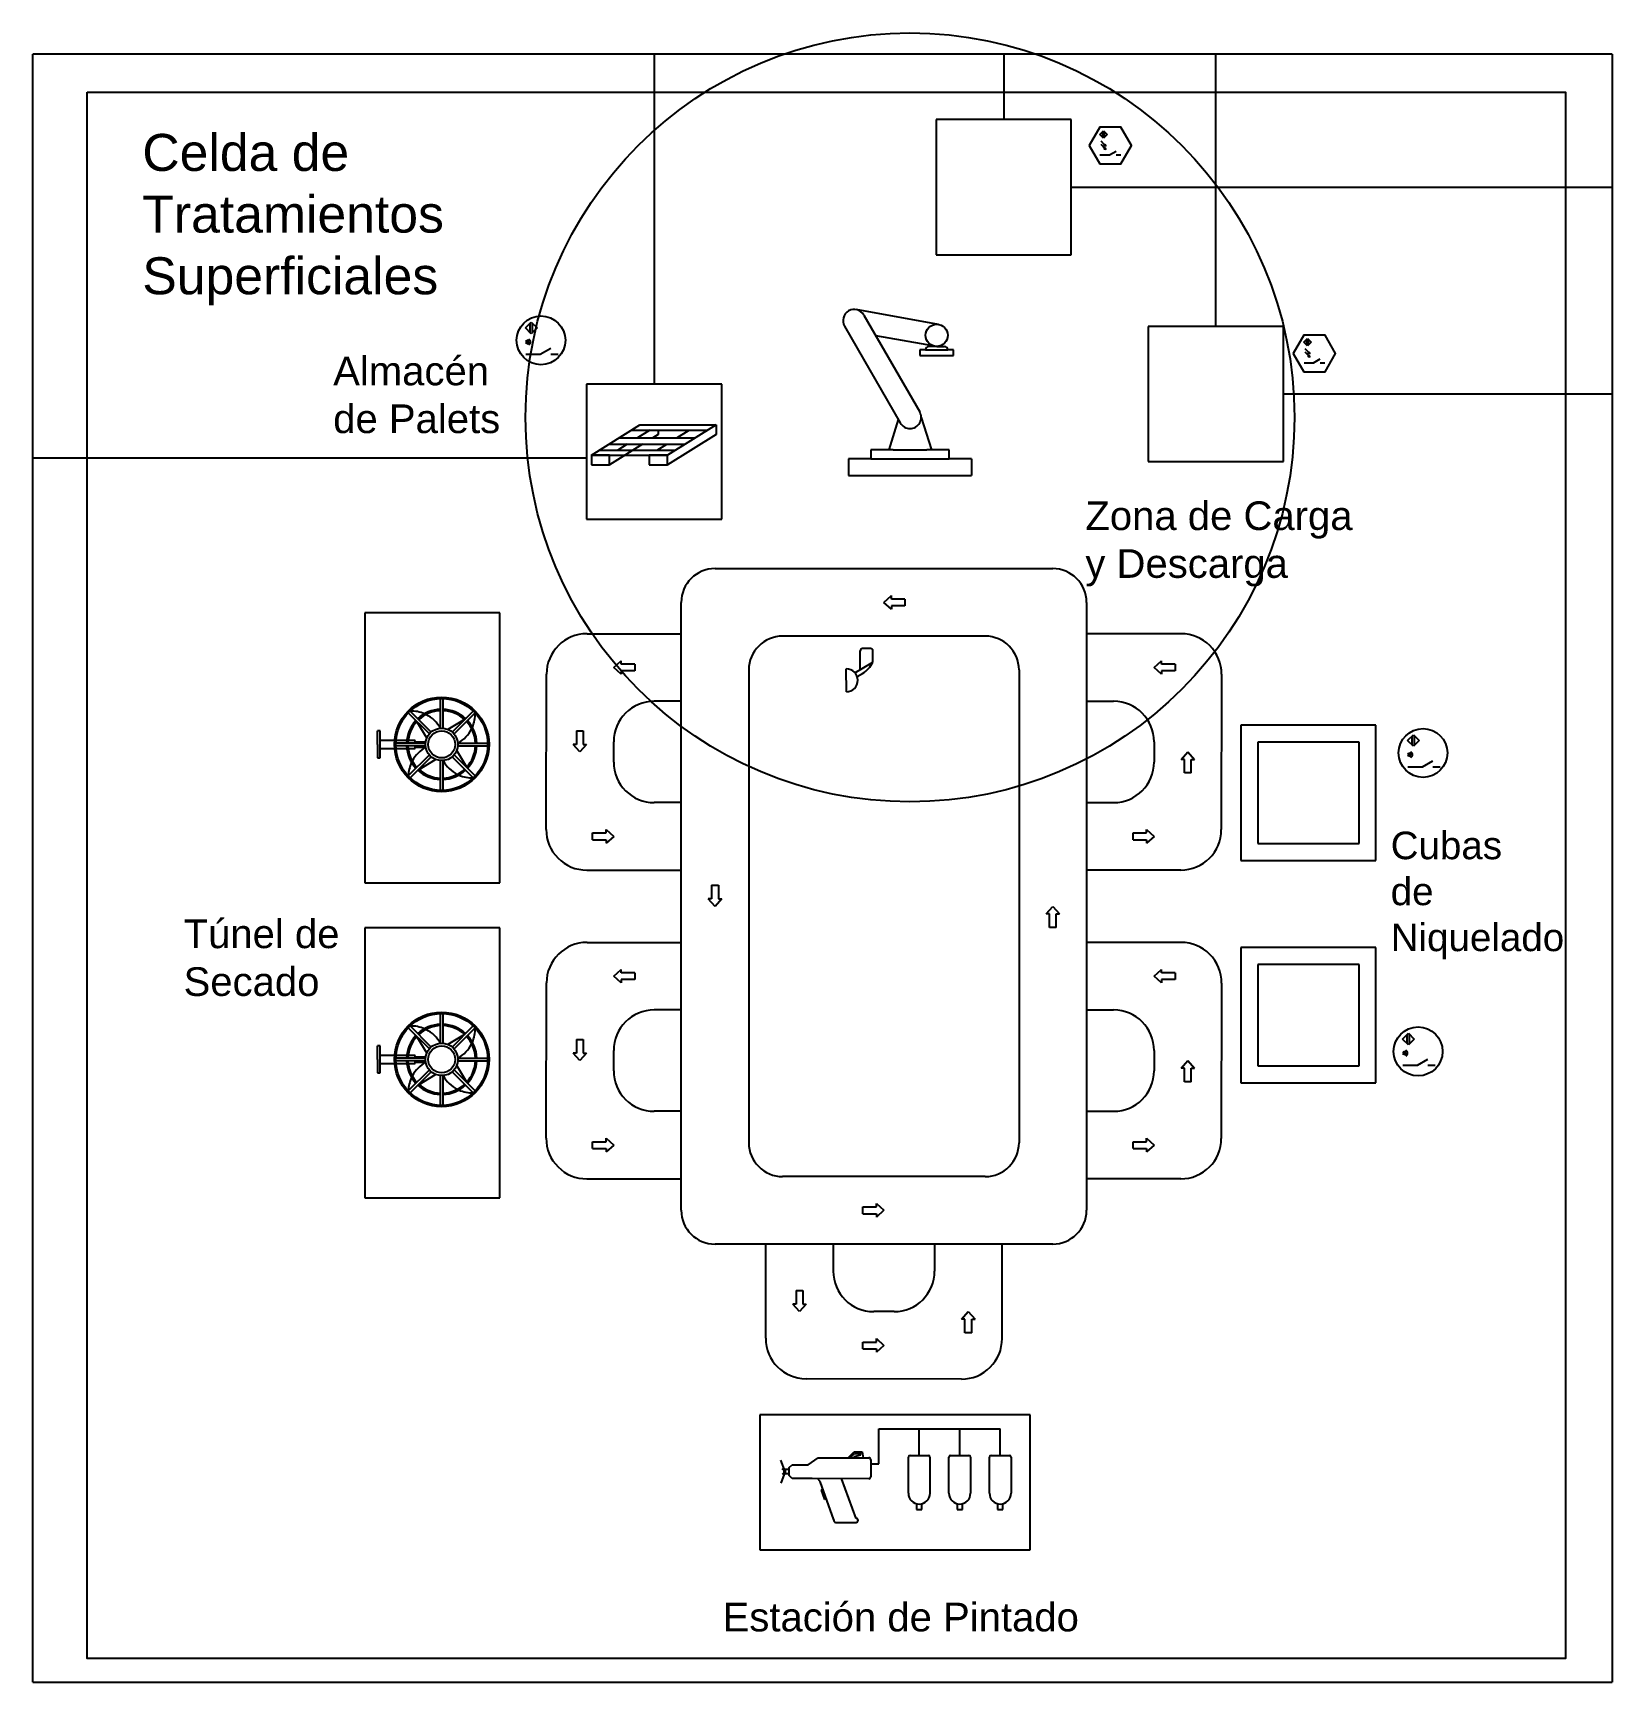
# Model space of a CAD drawing. Header units: millimetres. Extents: x 2155 to 10743, y 1247 to 10217.
import ezdxf

# ---------------------------------------------------------------- set-up
doc = ezdxf.new("R2010")
doc.units = ezdxf.units.MM
for name, color, linetype in [('Almacenaje', 80, 'Continuous'), ('Celdas', 200, 'Continuous'), ('Maquina', 82, 'Continuous'), ('Radio', 10, 'Continuous'), ('Robots', 80, 'Continuous'), ('Sensores', 211, 'Continuous'), ('Texto2', 7, 'Continuous'), ('TrayectAGV', 140, 'Continuous')]:
    doc.layers.add(name, color=color, linetype=linetype)
doc.styles.get("Standard").update_dxf_attribs({"font": 'arial.ttf'})

msp = doc.modelspace()

# ---------------------------------------------------------------- linework, layer by layer
at = {"layer": 'Almacenaje'}
for p, q in [((7067.2, 9745.5), (7067.2, 9010.7)), ((7802, 9745.5), (7067.2, 9745.5)), ((7802, 9010.7), (7802, 9745.5)), ((7067.2, 9010.7), (7802, 9010.7)), ((8220.6, 8621.2), (8220.6, 7886.4)), ((8955.4, 8621.2), (8220.6, 8621.2)), ((8955.4, 7886.4), (8955.4, 8621.2)), ((5166, 8307.5), (5166, 7572.7)), ((5900.9, 8307.5), (5166, 8307.5)), ((5900.9, 7572.7), (5900.9, 8307.5)), ((5191.7, 7920.5), (5455.9, 8085.3)), ((5455.9, 8085.3), (5555.3, 8085.3)), ((5555.3, 8085.3), (5770.3, 8085.3)), ((5869.7, 8085.3), (5605.4, 7920.5)), ((5770.3, 8085.3), (5869.7, 8085.3)), ((5869.7, 8085.3), (5869.7, 8033.2)), ((5342.8, 8014.7), (5756.5, 8014.7)), ((5409.5, 8056.3), (5823.3, 8056.3)), ((5508.9, 8056.3), (5442.1, 8014.7)), ((5555.3, 8033.2), (5525.6, 8014.7)), ((5555.3, 8056.3), (5555.3, 8033.2)), ((5869.7, 8033.2), (5605.4, 7868.5)), ((5657.2, 8014.7), (5723.9, 8056.3)), ((5191.7, 7920.5), (5291, 7920.5)), ((5191.7, 7920.5), (5191.7, 7868.5)), ((5235.4, 7947.8), (5649.1, 7947.8)), ((5287.6, 7980.3), (5701.4, 7980.3)), ((5470.4, 7980.3), (5291, 7868.5)), ((5291, 7920.5), (5605.4, 7920.5)), ((5387, 7980.3), (5334.8, 7947.8)), ((5506.1, 7920.5), (5605.4, 7920.5)), ((5506.1, 7920.5), (5506.1, 7868.5)), ((5549.8, 7947.8), (5602, 7980.3)), ((8220.6, 7886.4), (8955.4, 7886.4)), ((5166, 7572.7), (5900.9, 7572.7))]:
    msp.add_line(p, q, dxfattribs=at)
for points in [[(5191.7, 7868.5), (5291, 7868.5), (5291, 7920.5), (5191.7, 7920.5)], [(5506.1, 7868.5), (5605.4, 7868.5), (5605.4, 7920.5), (5506.1, 7920.5)]]:
    msp.add_lwpolyline(points, close=True, dxfattribs=at)
at = {"layer": 'Celdas'}
msp.add_lwpolyline([(2449.2, 9894.5), (10489.2, 9894.5), (10489.2, 1374.5), (2449.2, 1374.5)], close=True, dxfattribs=at)
at = {"layer": 'Maquina'}
for p, q in [((5864.1, 7303.5), (7701.2, 7303.5)), ((5680.4, 3813.1), (5680.4, 7119.8)), ((7884.9, 7119.8), (7884.9, 3813.1)), ((4693.4, 7063.3), (3958.6, 7063.3)), ((3958.6, 7063.3), (3958.6, 5593.7)), ((4693.4, 5593.7), (4693.4, 7063.3)), ((5167.9, 6949.4), (5680.4, 6949.4)), ((7333.8, 6936.1), (6231.5, 6936.1)), ((8398.9, 6949.4), (7884.9, 6949.4)), ((4946, 5884.3), (4947.4, 6729.4)), ((6047.8, 6752.4), (6047.8, 4180.5)), ((7517.5, 6752.4), (7517.5, 4180.5)), ((8619.4, 6728.6), (8617.9, 5883.6)), ((4370.4, 6435), (4370.4, 6596.9)), ((4385.1, 6435), (4385.1, 6596.9)), ((5680.4, 6582), (5533.5, 6582)), ((7884.9, 6582), (8031.9, 6582)), ((4310.4, 6404.1), (4196, 6518.5)), ((4320.8, 6414.5), (4206.3, 6528.9)), ((4241.7, 6470.6), (4296.3, 6380.9)), ((4501.2, 6483.1), (4411.5, 6428.6)), ((4434.7, 6414.5), (4549.1, 6528.9)), ((4445.1, 6404.1), (4559.5, 6518.5)), ((4027.9, 6347.1), (4027.9, 6420.6)), ((4042.6, 6420.6), (4027.9, 6420.6)), ((4042.6, 6273.6), (4042.6, 6420.6)), ((4121.5, 6369.2), (4042.6, 6369.2)), ((4188, 6369.2), (4128.9, 6369.2)), ((4233.6, 6369.2), (4195.4, 6369.2)), ((4233.6, 6354.5), (4233.6, 6369.2)), ((8724.3, 6451.2), (8724.3, 5716.4)), ((9459.2, 6451.2), (8724.3, 6451.2)), ((9459.2, 5716.4), (9459.2, 6451.2)), ((4027.9, 6347.1), (4027.9, 6273.6)), ((4042.6, 6325.1), (4121.5, 6325.1)), ((4289.9, 6354.5), (4128, 6354.5)), ((4289.9, 6339.8), (4128, 6339.8)), ((4128.9, 6325.1), (4188, 6325.1)), ((4195.4, 6325.1), (4233.6, 6325.1)), ((4310.4, 6290.2), (4196, 6175.7)), ((4320.8, 6279.8), (4206.3, 6165.3)), ((4233.6, 6361.8), (4290.8, 6361.8)), ((4233.6, 6325.1), (4233.6, 6339.8)), ((4233.6, 6332.4), (4290.8, 6332.4)), ((4549.1, 6165.3), (4434.7, 6279.8)), ((4559.5, 6175.7), (4445.1, 6290.2)), ((4513.7, 6223.6), (4459.2, 6313.4)), ((4465.6, 6354.5), (4627.5, 6354.5)), ((4465.6, 6339.8), (4627.5, 6339.8)), ((5313, 6251.4), (5313, 6361.6)), ((8252.3, 6361.6), (8252.3, 6251.4)), ((8816.2, 6359.3), (8816.2, 5808.2)), ((9367.3, 6359.3), (8816.2, 6359.3)), ((9367.3, 5808.2), (9367.3, 6359.3)), ((4027.9, 6273.6), (4042.6, 6273.6)), ((4254.2, 6211.1), (4344, 6265.7)), ((4370.4, 6097.4), (4370.4, 6259.3)), ((4385.1, 6097.4), (4385.1, 6259.3)), ((5680.4, 5797.1), (5680.4, 6164.6)), ((5680.4, 6030.9), (5533.5, 6030.9)), ((7884.9, 6030.9), (8031.9, 6030.9)), ((8816.2, 5808.2), (9367.3, 5808.2)), ((5166.4, 5663.5), (5680.4, 5663.5)), ((8397.5, 5663.5), (7884.9, 5663.5)), ((8724.3, 5716.4), (9459.2, 5716.4)), ((3958.6, 5593.7), (4693.4, 5593.7)), ((4693.4, 5350.1), (3958.6, 5350.1)), ((3958.6, 5350.1), (3958.6, 3880.4)), ((4693.4, 3880.4), (4693.4, 5350.1)), ((5167.9, 5270.2), (5680.4, 5270.2)), ((8398.9, 5270.2), (7884.9, 5270.2)), ((8724.3, 5242.2), (8724.3, 4507.4)), ((9459.2, 5242.2), (8724.3, 5242.2)), ((9459.2, 4507.4), (9459.2, 5242.2)), ((8816.2, 5150.4), (8816.2, 4599.3)), ((9367.3, 5150.4), (8816.2, 5150.4)), ((9367.3, 4599.3), (9367.3, 5150.4)), ((4946, 4205.1), (4947.4, 5050.1)), ((8619.4, 5049.3), (8617.9, 4204.3)), ((4370.4, 4721.7), (4370.4, 4883.6)), ((4385.1, 4721.7), (4385.1, 4883.6)), ((5680.4, 4902.8), (5533.5, 4902.8)), ((7884.9, 4902.8), (8031.9, 4902.8)), ((4310.4, 4690.8), (4196, 4805.3)), ((4320.8, 4701.2), (4206.3, 4815.7)), ((4241.7, 4757.4), (4296.3, 4667.6)), ((4501.2, 4769.9), (4411.5, 4715.3)), ((4434.7, 4701.2), (4549.1, 4815.7)), ((4445.1, 4690.8), (4559.5, 4805.3)), ((4027.9, 4633.9), (4027.9, 4707.4)), ((4042.6, 4707.4), (4027.9, 4707.4)), ((4042.6, 4560.4), (4042.6, 4707.4)), ((5313, 4572.1), (5313, 4682.3)), ((8252.3, 4682.3), (8252.3, 4572.1)), ((4027.9, 4633.9), (4027.9, 4560.4)), ((4121.5, 4655.9), (4042.6, 4655.9)), ((4042.6, 4611.8), (4121.5, 4611.8)), ((4289.9, 4641.2), (4128, 4641.2)), ((4289.9, 4626.5), (4128, 4626.5)), ((4188, 4655.9), (4128.9, 4655.9)), ((4128.9, 4611.8), (4188, 4611.8)), ((4233.6, 4655.9), (4195.4, 4655.9)), ((4195.4, 4611.8), (4233.6, 4611.8)), ((4310.4, 4576.9), (4196, 4462.5)), ((4233.6, 4641.2), (4233.6, 4655.9)), ((4233.6, 4648.6), (4290.8, 4648.6)), ((4233.6, 4611.8), (4233.6, 4626.5)), ((4233.6, 4619.2), (4290.8, 4619.2)), ((4559.5, 4462.5), (4445.1, 4576.9)), ((4513.7, 4510.4), (4459.2, 4600.1)), ((4465.6, 4641.2), (4627.5, 4641.2)), ((4465.6, 4626.5), (4627.5, 4626.5)), ((8816.2, 4599.3), (9367.3, 4599.3)), ((4027.9, 4560.4), (4042.6, 4560.4)), ((4320.8, 4566.5), (4206.3, 4452.1)), ((4254.2, 4497.9), (4344, 4552.4)), ((4370.4, 4384.1), (4370.4, 4546)), ((4385.1, 4384.1), (4385.1, 4546)), ((4549.1, 4452.1), (4434.7, 4566.5)), ((8724.3, 4507.4), (9459.2, 4507.4)), ((5680.4, 4351.6), (5533.5, 4351.6)), ((7884.9, 4351.6), (8031.9, 4351.6)), ((5166.4, 3984.2), (5680.4, 3984.2)), ((7333.8, 3996.8), (6231.5, 3996.8)), ((8397.5, 3984.2), (7884.9, 3984.2)), ((3958.6, 3880.4), (4693.4, 3880.4)), ((7701.2, 3629.4), (5864.1, 3629.4)), ((6139.7, 3116.9), (6139.7, 3629.4)), ((6507.1, 3629.4), (6507.1, 3482.4)), ((7058.2, 3629.4), (7058.2, 3482.4)), ((7425.6, 3115.4), (7425.6, 3629.4)), ((6837.8, 3262), (6727.6, 3262)), ((7204.8, 2895), (6359.8, 2896.4)), ((6108, 2700.8), (6108, 1966)), ((7577.6, 2700.8), (6108, 2700.8)), ((7577.6, 1966), (7577.6, 2700.8)), ((6755.6, 2434.3), (6755.6, 2625.4)), ((6755.6, 2625.4), (6840.1, 2625.4)), ((6840.1, 2625.4), (6974.7, 2625.4)), ((6974.7, 2479.6), (6974.7, 2625.4)), ((6974.7, 2625.4), (7195.1, 2625.4)), ((7195.1, 2479.6), (7195.1, 2625.4)), ((7195.1, 2625.4), (7415.6, 2625.4)), ((7415.6, 2479.6), (7415.6, 2625.4)), ((6245.5, 2391.9), (6222.9, 2454)), ((6267.5, 2413.9), (6283.1, 2429.5)), ((6283.1, 2429.5), (6371.3, 2429.5)), ((6371.3, 2429.5), (6425.5, 2467.4)), ((6425.5, 2467.4), (6700.5, 2467.4)), ((6589, 2467.4), (6620.2, 2498.6)), ((6600, 2467.4), (6623.4, 2490.8)), ((6616.5, 2467.4), (6623.4, 2474.3)), ((6620.2, 2498.6), (6642.2, 2498.6)), ((6623.4, 2490.8), (6655.3, 2490.8)), ((6623.4, 2474.3), (6655.6, 2482.9)), ((6642.2, 2498.6), (6664.2, 2498.6)), ((6656.4, 2489.7), (6656.4, 2484)), ((6664.2, 2498.6), (6669.7, 2467.4)), ((6711.5, 2456.4), (6711.5, 2364.3)), ((6711.5, 2434.3), (6755.6, 2434.3)), ((6915.9, 2273.8), (6915.9, 2470.8)), ((6924.7, 2479.6), (7024.6, 2479.6)), ((7033.4, 2470.8), (7033.4, 2273.8)), ((7136.3, 2273.8), (7136.3, 2470.8)), ((7145.1, 2479.6), (7245.1, 2479.6)), ((7253.9, 2470.8), (7253.9, 2273.8)), ((7356.8, 2273.8), (7356.8, 2470.8)), ((7365.6, 2479.6), (7465.5, 2479.6)), ((7474.3, 2470.8), (7474.3, 2273.8)), ((6245.5, 2391.9), (6222.9, 2329.7)), ((6245.5, 2391.9), (6229.9, 2407.4)), ((6245.5, 2391.9), (6229.9, 2376.3)), ((6245.5, 2391.9), (6234.5, 2391.9)), ((6267.5, 2402.9), (6245.5, 2402.9)), ((6245.5, 2402.9), (6245.5, 2380.8)), ((6245.5, 2380.8), (6267.5, 2380.8)), ((6267.5, 2369.8), (6267.5, 2413.9)), ((6283.1, 2354.2), (6267.5, 2369.8)), ((6393.3, 2354.2), (6283.1, 2354.2)), ((6700.5, 2353.3), (6393.3, 2354.2)), ((6435.5, 2337.3), (6421.4, 2354.2)), ((6510.9, 2130.2), (6435.5, 2337.3)), ((6631.5, 2137.4), (6552.8, 2353.8)), ((6451, 2295), (6440.6, 2291.2)), ((6440.6, 2291.2), (6459.4, 2239.4)), ((6469.8, 2243.2), (6459.4, 2239.4)), ((6960, 2216.9), (6960, 2185.6)), ((6960, 2185.6), (6989.4, 2185.6)), ((6989.4, 2185.6), (6989.4, 2216.9)), ((7180.4, 2216.9), (7180.4, 2185.6)), ((7180.4, 2185.6), (7209.8, 2185.6)), ((7209.8, 2185.6), (7209.8, 2216.9)), ((7400.9, 2216.9), (7400.9, 2185.6)), ((7400.9, 2185.6), (7430.2, 2185.6)), ((7430.2, 2185.6), (7430.2, 2216.9)), ((6521.3, 2115.4), (6631.5, 2115.4)), ((6108, 1966), (7577.6, 1966))]:
    msp.add_line(p, q, dxfattribs=at)
for centre, radius in [((4377.7, 6347.1), 257.2), ((4377.7, 6347.1), 249.8), ((4377.7, 6347.1), 88.2), ((4377.7, 6347.1), 73.5), ((4377.7, 4633.9), 257.2), ((4377.7, 4633.9), 249.8), ((4377.7, 4633.9), 88.2), ((4377.7, 4633.9), 73.5)]:
    msp.add_circle(centre, radius, dxfattribs=at)
for centre, radius, start, end in [((5864.1, 7119.8), 183.7, 90, 180), ((7701.2, 7119.8), 183.7, 0, 90), ((5167.9, 6729), 220.4, 90, 179.90161), ((6231.5, 6752.4), 183.7, 90, 180), ((7333.8, 6752.4), 183.7, 0, 90), ((8398.9, 6729), 220.4, 359.90161, 90), ((5533.5, 6361.6), 220.4, 90, 180), ((8031.9, 6361.6), 220.4, 0, 90), ((4377.7, 6347.1), 191.1, 137.20423, 177.79577), ((4377.7, 6347.1), 183.7, 137.29244, 177.70756), ((4211.2, 6347.1), 181.8, 66.34191, 91.52375), ((4377.7, 6347.1), 191.1, 92.20423, 132.79577), ((4377.7, 6347.1), 183.7, 92.29244, 132.70756), ((4211.2, 6347.1), 181.8, 63.46535, 66.34191), ((4211.2, 6347.1), 181.8, 28.89585, 63.46535), ((4377.7, 6347.1), 191.1, 47.20423, 87.79577), ((4377.7, 6347.1), 183.7, 47.29244, 87.70756), ((4377.7, 6347.1), 183.7, 2.29244, 42.70756), ((4377.7, 6347.1), 191.1, 2.20423, 42.79577), ((4377.7, 6513.7), 181.8, 336.34191, 1.52375), ((4377.7, 6513.7), 181.8, 298.89585, 333.46535), ((4377.7, 6347.1), 191.1, 182.20423, 222.79577), ((4377.7, 6347.1), 183.7, 182.29244, 222.70756), ((4385.3, 6168.2), 189.5, 119.90905, 152.12732), ((4377.7, 6347.1), 183.7, 317.29244, 357.70756), ((4377.7, 6347.1), 191.1, 317.20423, 357.79577), ((4385.3, 6168.2), 189.5, 154.785, 177.72308), ((4377.7, 6347.1), 191.1, 227.20423, 267.79577), ((4377.7, 6347.1), 183.7, 227.29244, 267.70756), ((4544.3, 6347.1), 181.8, 208.89585, 243.46535), ((4377.7, 6347.1), 183.7, 272.29244, 312.70756), ((4377.7, 6347.1), 191.1, 272.20423, 312.79577), ((5533.5, 6251.4), 220.4, 180, 270), ((8031.9, 6251.4), 220.4, 270, 0), ((4544.3, 6347.1), 181.8, 246.34191, 271.52375), ((5166.4, 5884), 220.4, 179.90161, 270), ((8397.5, 5884), 220.4, 270, 359.90161), ((5167.9, 5049.7), 220.4, 90, 179.90161), ((8398.9, 5049.7), 220.4, 359.90161, 90), ((5533.5, 4682.3), 220.4, 90, 180), ((8031.9, 4682.3), 220.4, 0, 90), ((4377.7, 4633.9), 191.1, 137.20423, 177.79577), ((4377.7, 4633.9), 183.7, 137.29244, 177.70756), ((4211.2, 4633.9), 181.8, 66.34191, 91.52375), ((4377.7, 4633.9), 191.1, 92.20423, 132.79577), ((4377.7, 4633.9), 183.7, 92.29244, 132.70756), ((4211.2, 4633.9), 181.8, 63.46535, 66.34191), ((4211.2, 4633.9), 181.8, 28.89585, 63.46535), ((4377.7, 4633.9), 191.1, 47.20423, 87.79577), ((4377.7, 4633.9), 183.7, 47.29244, 87.70756), ((4377.7, 4633.9), 183.7, 2.29244, 42.70756), ((4377.7, 4633.9), 191.1, 2.20423, 42.79577), ((4377.7, 4800.4), 181.8, 336.34191, 1.52375), ((4377.7, 4800.4), 181.8, 298.89585, 333.46535), ((4377.7, 4633.9), 191.1, 182.20423, 222.79577), ((4377.7, 4633.9), 183.7, 182.29244, 222.70756), ((4385.3, 4455), 189.5, 119.90905, 152.12732), ((4377.7, 4633.9), 183.7, 317.29244, 357.70756), ((4377.7, 4633.9), 191.1, 317.20423, 357.79577), ((4385.3, 4455), 189.5, 154.785, 177.72308), ((4377.7, 4633.9), 191.1, 227.20423, 267.79577), ((4377.7, 4633.9), 183.7, 227.29244, 267.70756), ((4544.3, 4633.9), 181.8, 208.89585, 243.46535), ((4377.7, 4633.9), 183.7, 272.29244, 312.70756), ((4377.7, 4633.9), 191.1, 272.20423, 312.79577), ((5533.5, 4572.1), 220.4, 180, 270), ((8031.9, 4572.1), 220.4, 270, 0), ((4544.3, 4633.9), 181.8, 246.34191, 271.52375), ((5166.4, 4204.7), 220.4, 179.90161, 270), ((6231.5, 4180.5), 183.7, 180, 270), ((7333.8, 4180.5), 183.7, 270, 0), ((8397.5, 4204.7), 220.4, 270, 359.90161), ((5864.1, 3813.1), 183.7, 180, 270), ((7701.2, 3813.1), 183.7, 270, 0), ((6727.6, 3482.4), 220.4, 180, 270), ((6837.8, 3482.4), 220.4, 270, 0), ((6360.1, 3116.9), 220.4, 180, 269.90161), ((7205.2, 3115.4), 220.4, 269.90161, 0), ((6655.3, 2489.7), 1.1, 0, 90), ((6655.3, 2484), 1.1, 285, 0), ((6700.5, 2456.4), 11, 0, 90), ((6924.7, 2470.8), 8.82, 90, 180), ((7024.6, 2470.8), 8.82, 0, 90), ((7145.1, 2470.8), 8.82, 90, 180), ((7245.1, 2470.8), 8.82, 0, 90), ((7365.6, 2470.8), 8.82, 90, 180), ((7465.5, 2470.8), 8.82, 0, 90), ((6700.5, 2364.3), 11, 269.8257, 0), ((6974.7, 2273.8), 58.8, 180, 0), ((7195.1, 2273.8), 58.8, 180, 0), ((7415.6, 2273.8), 58.8, 180, 0), ((6521.3, 2126.4), 11, 160, 270), ((6631.5, 2126.4), 11, 270, 90)]:
    msp.add_arc(centre, radius, start, end, dxfattribs=at)
at = {"layer": 'Radio'}
msp.add_circle((6924.6, 8126), 2091, dxfattribs=at)
at = {"layer": 'Robots'}
for p, q in [((7080.5, 8632.2), (6631.7, 8712.4)), ((6568.4, 8622.2), (6872, 8095.6)), ((6673.7, 8682.9), (6977.3, 8156.3)), ((7059.1, 8512.6), (6739, 8569.7)), ((7009, 8493.4), (6978.7, 8493.4)), ((6978.7, 8493.4), (6978.7, 8463)), ((6978.7, 8463), (7161, 8463)), ((7009, 8493.4), (7130.6, 8493.4)), ((7069.8, 8511.6), (7027.3, 8511.6)), ((7069.8, 8511.6), (7112.4, 8511.6)), ((7161, 8493.4), (7130.6, 8493.4)), ((7161, 8463), (7161, 8493.4)), ((6967.3, 8169.3), (6967.3, 8169.3)), ((6967.3, 8169.3), (6967.3, 8169.3)), ((6967.3, 8169.3), (6967.3, 8169.3)), ((6860.6, 8115.3), (6810, 7949.7)), ((6985.4, 8126), (7041.6, 7949.7)), ((6711.9, 7901.1), (6590.3, 7901.1)), ((6590.3, 7901.1), (6590.3, 7809.9)), ((6833.5, 7949.7), (6711.9, 7949.7)), ((6711.9, 7949.7), (6711.9, 7901.1)), ((6711.9, 7901.1), (7137.4, 7901.1)), ((6833.5, 7949.7), (7015.8, 7949.7)), ((7137.4, 7949.7), (7015.8, 7949.7)), ((7137.4, 7901.1), (7137.4, 7949.7)), ((7259, 7901.1), (7137.4, 7901.1)), ((7259, 7901.1), (7259, 7809.9)), ((6590.3, 7809.9), (7259, 7809.9))]:
    msp.add_line(p, q, dxfattribs=at)
msp.add_circle((7069.8, 8572.4), 60.8, dxfattribs=at)
for centre, radius, start, end in [((6621.1, 8652.5), 60.8, 29.96507, 209.96507), ((7027.3, 8493.4), 18.2, 90, 180), ((7112.4, 8493.4), 18.2, 0, 90), ((6924.6, 8126), 60.8, 209.96507, 29.96507)]:
    msp.add_arc(centre, radius, start, end, dxfattribs=at)
at = {"layer": 'Sensores'}
for p, q in [((7957.4, 9665.5), (7977.5, 9685.5)), ((7977.5, 9645.4), (7957.4, 9665.5)), ((7962.1, 9630.1), (7983.2, 9609)), ((7962.1, 9611.9), (7983.2, 9590.7)), ((7973, 9649.9), (7973, 9681.1)), ((7977.5, 9685.5), (7997.5, 9665.5)), ((7997.5, 9665.5), (7977.5, 9645.4)), ((7981.9, 9649.9), (7981.9, 9681.1)), ((7957.9, 9553.3), (8009, 9553.3)), ((8009, 9553.3), (8045.8, 9574.6)), ((8045.8, 9553.3), (8071.3, 9553.3)), ((4833.7, 8612.6), (4864.8, 8643.7)), ((4864.8, 8581.4), (4833.7, 8612.6)), ((4857.9, 8588.3), (4857.9, 8636.8)), ((4864.8, 8643.7), (4896, 8612.6)), ((4896, 8612.6), (4864.8, 8581.4)), ((4871.8, 8588.3), (4871.8, 8636.8)), ((9067.4, 8535.5), (9087.5, 8555.5)), ((9087.5, 8515.4), (9067.4, 8535.5)), ((9083, 8519.9), (9083, 8551.1)), ((9087.5, 8555.5), (9107.5, 8535.5)), ((9107.5, 8535.5), (9087.5, 8515.4)), ((9091.9, 8519.9), (9091.9, 8551.1)), ((4834.4, 8469.9), (4913.8, 8469.9)), ((4913.8, 8469.9), (4971.1, 8503)), ((4971.1, 8469.9), (5010.8, 8469.9)), ((9072.1, 8500.1), (9093.2, 8479)), ((9072.1, 8481.9), (9093.2, 8460.7)), ((9119, 8423.3), (9155.8, 8444.6)), ((9067.9, 8423.3), (9119, 8423.3)), ((9155.8, 8423.3), (9181.3, 8423.3)), ((6653.9, 6829.1), (6653.9, 6856.3)), ((6654.1, 6754.3), (6653.9, 6829.1)), ((6710.2, 6868.9), (6666.3, 6868.8)), ((6722.8, 6794.2), (6722.7, 6856.5)), ((6578.4, 6633.6), (6578.1, 6758.2)), ((6624.8, 6737.3), (6722.8, 6794.2)), ((6637.3, 6715.8), (6666.9, 6733)), ((9631.2, 6368.1), (9662.3, 6399.3)), ((9655.4, 6343.8), (9655.4, 6392.3)), ((9662.3, 6399.3), (9693.5, 6368.1)), ((9669.3, 6343.8), (9669.3, 6392.3)), ((9662.3, 6336.9), (9631.2, 6368.1)), ((9693.5, 6368.1), (9662.3, 6336.9)), ((9631.9, 6225.4), (9711.3, 6225.4)), ((9711.3, 6225.4), (9768.6, 6258.5)), ((9768.6, 6225.4), (9808.3, 6225.4)), ((9604.2, 4744.7), (9635.4, 4775.8)), ((9628.4, 4720.4), (9628.4, 4768.9)), ((9635.4, 4775.8), (9666.5, 4744.7)), ((9642.3, 4720.4), (9642.3, 4768.9)), ((9635.4, 4713.5), (9604.2, 4744.7)), ((9666.5, 4744.7), (9635.4, 4713.5)), ((9605, 4602), (9684.3, 4602)), ((9684.3, 4602), (9741.6, 4635)), ((9741.6, 4602), (9781.3, 4602))]:
    msp.add_line(p, q, dxfattribs=at)
for points in [[(7956.8, 9504.5), (8071.9, 9504.5), (8129.4, 9604.2), (8071.9, 9703.9), (7956.8, 9703.9), (7899.2, 9604.2)], [(7986.6, 9612.3), (7979.9, 9605.6), (7989, 9603.2)], [(7986.6, 9594.1), (7979.9, 9587.4), (7989, 9585)], [(9066.8, 8374.5), (9181.9, 8374.5), (9239.4, 8474.2), (9181.9, 8573.9), (9066.8, 8573.9), (9009.2, 8474.2)], [(9096.6, 8482.3), (9089.9, 8475.6), (9099, 8473.2)], [(9096.6, 8464.1), (9089.9, 8457.4), (9099, 8455)]]:
    msp.add_lwpolyline(points, close=True, dxfattribs=at)
for centre in [(4917.6, 8545.2), (9715.1, 6300.7), (9688.1, 4677.3)]:
    msp.add_circle(centre, 132.9, dxfattribs=at)
for centre, radius, start, end in [((4831.3, 8536), 8.1, 294.13504, 65.86496), ((4836.9, 8536), 12.7, 299.7546, 60.2454), ((4842.2, 8536), 18.2, 301.82367, 58.17633), ((6666.3, 6856.4), 12.5, 90.13955, 180.13955), ((6710.2, 6856.5), 12.5, 0.13955, 90.13955), ((6578.3, 6695.9), 62.3, 270.13955, 90.13955), ((6579.5, 6868.9), 161.6, 302.7507, 332.48483), ((9628.8, 6291.5), 8.1, 294.13504, 65.86496), ((9634.4, 6291.5), 12.7, 299.7546, 60.2454), ((9639.7, 6291.5), 18.2, 301.82367, 58.17633), ((9601.8, 4668.1), 8.1, 294.13504, 65.86496), ((9607.4, 4668.1), 12.7, 299.7546, 60.2454), ((9612.7, 4668.1), 18.2, 301.82367, 58.17633)]:
    msp.add_arc(centre, radius, start, end, dxfattribs=at)
at = {"layer": 'Texto2'}
for p, q in [((6782.7, 7119.8), (6823.7, 7156.6)), ((6823.7, 7083.1), (6782.7, 7119.8)), ((6823.7, 7138.2), (6823.7, 7156.6)), ((6897.2, 7138.2), (6823.7, 7138.2)), ((6897.2, 7101.5), (6823.7, 7101.5)), ((6823.7, 7101.5), (6823.7, 7083.1)), ((6897.2, 7138.2), (6897.2, 7101.5)), ((5313, 6765.7), (5354.1, 6802.5)), ((5354.1, 6729), (5313, 6765.7)), ((5354.1, 6784.1), (5354.1, 6802.5)), ((5427.6, 6784.1), (5354.1, 6784.1)), ((5427.6, 6747.4), (5354.1, 6747.4)), ((5354.1, 6747.4), (5354.1, 6729)), ((5427.6, 6784.1), (5427.6, 6747.4)), ((8252.3, 6765.7), (8293.4, 6802.5)), ((8293.4, 6729), (8252.3, 6765.7)), ((8293.4, 6784.1), (8293.4, 6802.5)), ((8366.9, 6784.1), (8293.4, 6784.1)), ((8366.9, 6747.4), (8293.4, 6747.4)), ((8293.4, 6747.4), (8293.4, 6729)), ((8366.9, 6784.1), (8366.9, 6747.4)), ((5110.9, 6421), (5147.7, 6421)), ((5110.9, 6421), (5110.9, 6347.6)), ((5147.7, 6421), (5147.7, 6347.6)), ((5110.9, 6347.6), (5092.6, 6347.6)), ((5129.3, 6306.5), (5092.6, 6347.6)), ((5166, 6347.6), (5129.3, 6306.5)), ((5147.7, 6347.6), (5166, 6347.6)), ((8399.3, 6265.4), (8436, 6306.5)), ((8436, 6306.5), (8472.8, 6265.4)), ((8417.7, 6265.4), (8399.3, 6265.4)), ((8417.7, 6191.9), (8417.7, 6265.4)), ((8454.4, 6191.9), (8417.7, 6191.9)), ((8454.4, 6191.9), (8454.4, 6265.4)), ((8454.4, 6265.4), (8472.8, 6265.4)), ((5198.5, 5828.8), (5198.5, 5865.6)), ((5198.5, 5865.6), (5271.9, 5865.6)), ((5271.9, 5865.6), (5271.9, 5884)), ((5271.9, 5884), (5313, 5847.2)), ((5313, 5847.2), (5271.9, 5810.5)), ((8137.8, 5828.8), (8137.8, 5865.6)), ((8137.8, 5865.6), (8211.2, 5865.6)), ((8211.2, 5865.6), (8211.2, 5884)), ((8211.2, 5884), (8252.3, 5847.2)), ((8252.3, 5847.2), (8211.2, 5810.5)), ((5198.5, 5828.8), (5271.9, 5828.8)), ((5271.9, 5828.8), (5271.9, 5810.5)), ((8137.8, 5828.8), (8211.2, 5828.8)), ((8211.2, 5828.8), (8211.2, 5810.5)), ((5845.8, 5581), (5882.5, 5581)), ((5845.8, 5581), (5845.8, 5507.6)), ((5882.5, 5581), (5882.5, 5507.6)), ((5845.8, 5507.6), (5827.4, 5507.6)), ((5864.1, 5466.5), (5827.4, 5507.6)), ((5900.9, 5507.6), (5864.1, 5466.5)), ((5882.5, 5507.6), (5900.9, 5507.6)), ((7664.5, 5425.4), (7701.2, 5466.5)), ((7682.8, 5425.4), (7664.5, 5425.4)), ((7682.8, 5351.9), (7682.8, 5425.4)), ((7701.2, 5466.5), (7737.9, 5425.4)), ((7719.6, 5351.9), (7719.6, 5425.4)), ((7719.6, 5425.4), (7737.9, 5425.4)), ((7719.6, 5351.9), (7682.8, 5351.9)), ((5313, 5086.5), (5354.1, 5123.2)), ((5354.1, 5104.8), (5354.1, 5123.2)), ((8252.3, 5086.5), (8293.4, 5123.2)), ((8293.4, 5104.8), (8293.4, 5123.2)), ((5354.1, 5049.7), (5313, 5086.5)), ((5427.6, 5104.8), (5354.1, 5104.8)), ((5427.6, 5068.1), (5354.1, 5068.1)), ((5354.1, 5068.1), (5354.1, 5049.7)), ((5427.6, 5104.8), (5427.6, 5068.1)), ((8293.4, 5049.7), (8252.3, 5086.5)), ((8366.9, 5104.8), (8293.4, 5104.8)), ((8366.9, 5068.1), (8293.4, 5068.1)), ((8293.4, 5068.1), (8293.4, 5049.7)), ((8366.9, 5104.8), (8366.9, 5068.1)), ((5110.9, 4668.3), (5092.6, 4668.3)), ((5129.3, 4627.2), (5092.6, 4668.3)), ((5110.9, 4741.8), (5147.7, 4741.8)), ((5110.9, 4741.8), (5110.9, 4668.3)), ((5166, 4668.3), (5129.3, 4627.2)), ((5147.7, 4741.8), (5147.7, 4668.3)), ((5147.7, 4668.3), (5166, 4668.3)), ((8399.3, 4586.1), (8436, 4627.2)), ((8417.7, 4586.1), (8399.3, 4586.1)), ((8417.7, 4512.6), (8417.7, 4586.1)), ((8436, 4627.2), (8472.8, 4586.1)), ((8454.4, 4512.6), (8454.4, 4586.1)), ((8454.4, 4586.1), (8472.8, 4586.1)), ((8454.4, 4512.6), (8417.7, 4512.6)), ((5198.5, 4149.6), (5198.5, 4186.3)), ((5198.5, 4186.3), (5271.9, 4186.3)), ((5198.5, 4149.6), (5271.9, 4149.6)), ((5271.9, 4186.3), (5271.9, 4204.7)), ((5271.9, 4204.7), (5313, 4167.9)), ((5313, 4167.9), (5271.9, 4131.2)), ((5271.9, 4149.6), (5271.9, 4131.2)), ((8137.8, 4149.6), (8137.8, 4186.3)), ((8137.8, 4186.3), (8211.2, 4186.3)), ((8137.8, 4149.6), (8211.2, 4149.6)), ((8211.2, 4186.3), (8211.2, 4204.7)), ((8211.2, 4204.7), (8252.3, 4167.9)), ((8252.3, 4167.9), (8211.2, 4131.2)), ((8211.2, 4149.6), (8211.2, 4131.2)), ((6668.1, 3794.7), (6668.1, 3831.5)), ((6668.1, 3831.5), (6741.6, 3831.5)), ((6668.1, 3794.7), (6741.6, 3794.7)), ((6741.6, 3831.5), (6741.6, 3849.9)), ((6741.6, 3849.9), (6782.7, 3813.1)), ((6782.7, 3813.1), (6741.6, 3776.4)), ((6741.6, 3794.7), (6741.6, 3776.4)), ((6305, 3376.6), (6341.8, 3376.6)), ((6305, 3376.6), (6305, 3303.1)), ((6341.8, 3376.6), (6341.8, 3303.1)), ((6305, 3303.1), (6286.7, 3303.1)), ((6323.4, 3262), (6286.7, 3303.1)), ((6360.1, 3303.1), (6323.4, 3262)), ((6341.8, 3303.1), (6360.1, 3303.1)), ((7205.2, 3220.9), (7241.9, 3262)), ((7241.9, 3262), (7278.7, 3220.9)), ((7223.6, 3220.9), (7205.2, 3220.9)), ((7223.6, 3147.4), (7223.6, 3220.9)), ((7260.3, 3147.4), (7223.6, 3147.4)), ((7260.3, 3147.4), (7260.3, 3220.9)), ((7260.3, 3220.9), (7278.7, 3220.9)), ((6668.1, 3059.9), (6668.1, 3096.7)), ((6668.1, 3096.7), (6741.6, 3096.7)), ((6668.1, 3059.9), (6741.6, 3059.9)), ((6741.6, 3096.7), (6741.6, 3115)), ((6741.6, 3115), (6782.7, 3078.3)), ((6782.7, 3078.3), (6741.6, 3041.6)), ((6741.6, 3059.9), (6741.6, 3041.6))]:
    msp.add_line(p, q, dxfattribs=at)
at = {"layer": 'TrayectAGV'}
for p, q in [((10742.9, 10101.5), (2154.6, 10101.5)), ((2154.6, 1247.4), (2154.6, 10101.5)), ((5533.5, 10101.5), (5533.5, 8307.5)), ((7434.6, 10101.5), (7434.6, 9745.5)), ((8588, 8621.2), (8588, 10101.5)), ((10742.9, 10101.5), (10742.9, 1247.4)), ((7802, 9378.1), (10742.9, 9378.1)), ((8955.4, 8253.8), (10742.9, 8253.8)), ((5166, 7904.5), (2154.6, 7904.5)), ((2154.6, 1247.4), (10742.9, 1247.4))]:
    msp.add_line(p, q, dxfattribs=at)

# ---------------------------------------------------------------- texts
at = {"layer": 'Celdas', "insert": (2749.2, 9667.9), "char_height": 201.247, "attachment_point": 1}
msp.add_mtext_dynamic_manual_height_columns('Celda de Tratamientos\\PSuperficiales', width=2170, gutter_width=1006.2, heights=[0], dxfattribs=at)
at = {"layer": 'Texto2', "attachment_point": 1}
for s, insert, char_height in [('Almacén\\Pde Palets', (3787.4, 8456.6), 155.97), ('Zona de Carga\\Py Descarga', (7878.5, 7669.2), 155.968), ('Túnel de\\PSecado', (2973.8, 5395.1), 155.97), ('Estación de Pintado', (5905.4, 1678.7), 155.968)]:
    msp.add_mtext(s, dxfattribs=dict(at, insert=insert, char_height=char_height))
at = {"layer": 'Texto2', "insert": (9539.2, 5872.9), "char_height": 150, "width": 359.337, "attachment_point": 1}
msp.add_mtext('Cubas\\Pde\\PNiquelado', dxfattribs=at)

doc.saveas('drawing.dxf')
